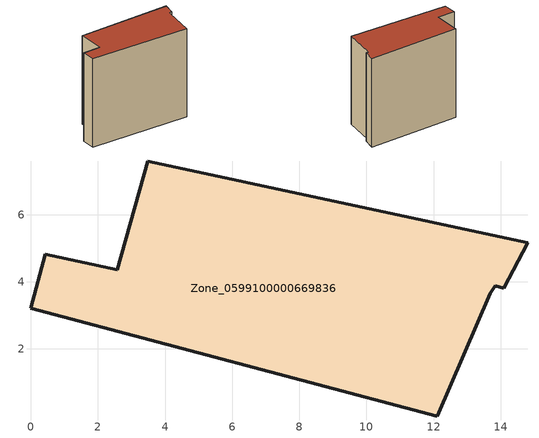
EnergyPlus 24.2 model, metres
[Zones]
Zone_0599100000669836
 floor ground (C_G): 12.11,0 0,3.21 0.43,4.82 2.57,4.36 3.48,7.6 14.8,5.17 14.1,3.81 13.84,3.88 13.7,3.66 z0
 wall outside (C_F): 0,3.21 12.11,0 13.7,3.66 13.84,3.88 14.1,3.81 14.8,5.17 3.48,7.6 2.57,4.36 0.43,4.82 0,3.21 z0:10.8
 roof outside (C_R): 12.11,0 13.7,3.66 13.84,3.88 14.1,3.81 14.8,5.17 3.48,7.6 2.57,4.36 0.43,4.82 0,3.21 z10.8
[BUILDING]
Pand.0599100000669836: North Axis=0; Terrain=City; Loads Convergence Tolerance Value=0.04; Temperature Convergence Tolerance Value=0.4; Solar Distribution=FullExterior; Maximum Number of Warmup Days=25; Minimum Number of Warmup Days=1
[Site:Location]
Rotterdam.The.Hague.AP_ZH_NLD Design_Conditions: Latitude=51.96; Longitude=4.45; Time Zone=1; Elevation=-4.5
[SITE:GROUNDTEMPERATURE:BUILDINGSURFACE]
18, 18, 18, 18, 18, 18, 18, 18, 18, 18, 18, 18
[MATERIAL] Thermal Absorptance=0.9; Solar Absorptance=0.7; Visible Absorptance=0.7
Name | Roughness | Thickness | Conductivity | Density | Specific Heat
G.TI.1946 | MediumSmooth | 0.15 | 1 | 540 | 1210
F.TI.1946 | Rough | 0.3 | 0.857143 | 1920 | 840
R.TI.1946 | MediumRough | 0.2 | 0.1 | 1500 | 1000
[CONSTRUCTION]
C_G: G.TI.1946
C_F: F.TI.1946
C_R: R.TI.1946
[ZONE]
Zone_0599100000669836: Type=1; Multiplier=1; Ceiling Height=Autocalculate; Volume=Autocalculate; Floor Area=autocalculate; Part of Total Floor Area=Yes
[ZONEINFILTRATION:DESIGNFLOWRATE]
Infil_Zone_0599100000669836: Zone or ZoneList or Space or SpaceList=Zone_0599100000669836; Schedule=AlwaysOn; Design Flow Rate Calculation Method=Flow/Area; Flow Rate per Floor Area=0.003; Constant Term Coefficient=1; Temperature Term Coefficient=0; Velocity Term Coefficient=0; Velocity Squared Term Coefficient=0
[HVACTEMPLATE:ZONE:IDEALLOADSAIRSYSTEM]
Zone_0599100000669836: Maximum Heating Supply Air Temperature=50; Minimum Cooling Supply Air Temperature=13; Maximum Heating Supply Air Humidity Ratio=0.0156; Minimum Cooling Supply Air Humidity Ratio=0.0077; Heating Limit=NoLimit; Cooling Limit=NoLimit; Dehumidification Control Type=ConstantSensibleHeatRatio; Cooling Sensible Heat Ratio=0.7; Dehumidification Setpoint=60; Humidification Control Type=None; Humidification Setpoint=30; Outdoor Air Method=None; Outdoor Air Flow Rate per Person=0.00944; Outdoor Air Flow Rate per Zone Floor Area=0; Outdoor Air Flow Rate per Zone=0; Demand Controlled Ventilation Type=None; Outdoor Air Economizer Type=NoEconomizer; Heat Recovery Type=None; Sensible Heat Recovery Effectiveness=0.7; Latent Heat Recovery Effectiveness=0.65
[ZONECONTROL:THERMOSTAT]
ThermostatControl_Zone_0599100000669836: Zone or ZoneList=Zone_0599100000669836; Control Type Schedule=DualSetpointControlType; Control 1=Thermostat_Zone_0599100000669836; Temperature Difference Between Cutout And Setpoint=0
[THERMOSTATSETPOINT:DUALSETPOINT]
Thermostat_Zone_0599100000669836: Heating Setpoint Temperature Schedule=HeatingSetpoint_Zone_0599100000669836; Cooling Setpoint Temperature Schedule=CoolingSetpoint_Zone_0599100000669836
[SCHEDULE:COMPACT]
HeatingSetpoint_Zone_0599100000669836: Through: 12/31, For: AllDays, Until: 24:00, 21
CoolingSetpoint_Zone_0599100000669836: Through: 12/31, For: AllDays, Until: 24:00, 24
DualSetpointControlType: Through: 12/31, For: AllDays, Until: 24:00, 4
AlwaysOn: Through: 12/31, For: AllDays, Until: 24:00, 1
